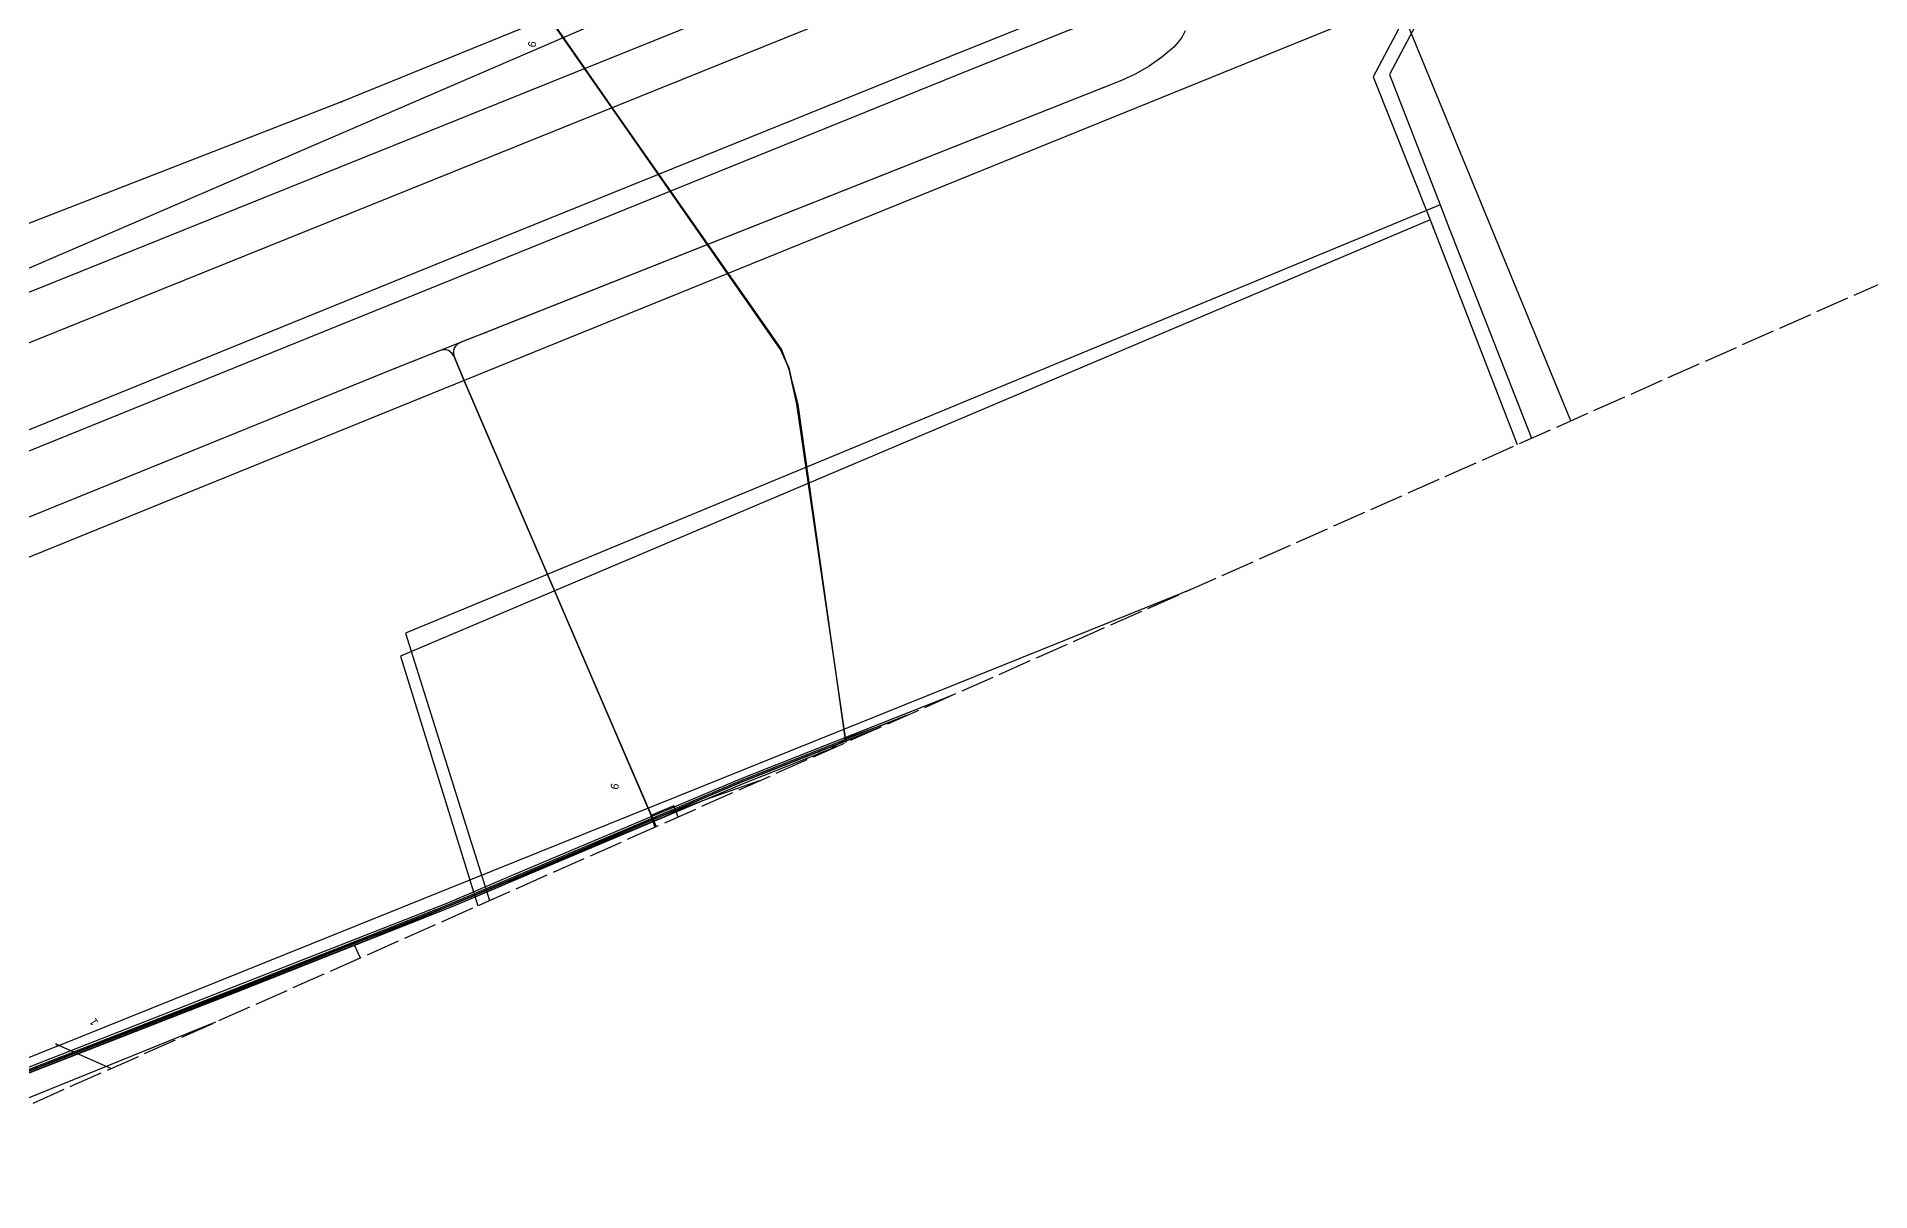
# Model space of a CAD drawing. Header units: metres. Extents: x -529 to 260, y -315 to 217.
# Drawn here: x -289.3 to -220.6, y -238.2 to -194.9 of the extents above; entities that cross this region are included whole.
import ezdxf

# ---------------------------------------------------------------- set-up
doc = ezdxf.new("R2010")
doc.units = ezdxf.units.M
doc.linetypes.add('DASHED', pattern=[1.524, 1.27, -0.254])
for name, color, linetype, true_color in [('GM0772_GWA_Appurtenance', 7, 'Continuous', 0xba38a8), ('GM0772_GWA_Rioolleiding', 7, 'Continuous', 0xba38a8), ('KA0000_OVG_Orientatiepolygoon', 7, 'Continuous', 0xff00ff), ('KL1010_DAT_ExtraDetailinfo', 7, 'Continuous', 0x00ff00), ('KL1010_DAT_Telecommunicatiekabel', 7, 'Continuous', 0x00ff00), ('KL1011_DAT_Duct', 7, 'Continuous', 0x00ff00), ('KL1011_DAT_Kabelbed', 7, 'Continuous', 0x00ff00), ('KL1031_EMS_Appurtenance', 7, 'Continuous', 0xc80000), ('KL1031_EMS_Elektriciteitskabel', 7, 'Continuous', 0xc80000), ('KL1031_GLD_OlieGasChemicalienPijpleiding', 7, 'Continuous', 0xffaf3c), ('KL1049_DAT_Appurtenance', 7, 'Continuous', 0x00ff00), ('KL1049_DAT_Telecommunicatiekabel', 7, 'Continuous', 0x00ff00), ('KL1051_DAT_Annotatie', 7, 'Continuous', 0xffffff), ('KL1051_DAT_Appurtenance', 7, 'Continuous', 0x00ff00), ('KL1051_DAT_Kabelbed', 7, 'Continuous', 0x00ff00), ('KL1233_WRM_Appurtenance', 7, 'Continuous', 0x008080), ('KL1233_WRM_ThermischePijpleiding', 7, 'Continuous', 0x008080), ('KL1648_DAT_Telecommunicatiekabel', 7, 'Continuous', 0x00ff00)]:
    doc.layers.add(name, color=color, linetype=linetype, true_color=true_color)

msp = doc.modelspace()

# ---------------------------------------------------------------- linework, layer by layer
at = {"layer": 'GM0772_GWA_Appurtenance'}
msp.add_point((-277.916, -197.356), dxfattribs=at)
at = {"layer": 'GM0772_GWA_Rioolleiding', "linetype": 'CONTINUOUS'}
for points in [[(-298.834, -207.553), (-239.225, -181.818)], [(-240.62, -182.168), (-277.916, -197.356)], [(-277.916, -197.356), (-316.03, -212.168)]]:
    msp.add_lwpolyline(points, dxfattribs=at)
at = {"layer": 'KA0000_OVG_Orientatiepolygoon', "linetype": 'DASHED'}
msp.add_lwpolyline([(212.467, 216.691), (-371.799, 183.859), (-469.178, -314.621), (251.501, 5.16), (212.467, 216.691)], close=True, dxfattribs=at)
at = {"layer": 'KL1010_DAT_ExtraDetailinfo', "linetype": 'CONTINUOUS'}
msp.add_lwpolyline([(-261.467, -206.64), (-273.048, -190.014)], dxfattribs=at)
at = {"layer": 'KL1010_DAT_Telecommunicatiekabel', "linetype": 'CONTINUOUS'}
for points in [[(-259.005, -221.363), (-260.848, -208.682), (-261.15, -207.319), (-261.467, -206.64), (-273.29, -189.599), (-276.211, -182.408), (-249.569, -171.583), (-251.476, -167.112), (-251.388, -166.719), (-251.24, -166.523), (-251.067, -166.398), (-249.749, -165.908), (-242.119, -165.747), (-241.923, -165.695), (-241.547, -165.517), (-241.354, -165.275), (-241.276, -165.046), (-241.359, -164.62)], [(-259.012, -221.366), (-260.801, -208.697), (-261.138, -207.379), (-261.422, -206.625), (-273.315, -189.631)], [(-273.045, -190.01), (-261.463, -206.643), (-261.151, -207.317), (-260.852, -208.681), (-259.006, -221.363)]]:
    msp.add_lwpolyline(points, dxfattribs=at)
at = {"layer": 'KL1011_DAT_Duct', "linetype": 'CONTINUOUS'}
for points in [[(-255.041, -219.604), (-262.978, -222.741), (-271.553, -226.372)], [(-271.553, -226.372), (-273.945, -227.385), (-293.95, -235.225), (-301.164, -238.421), (-309.683, -242.057), (-317.065, -244.874), (-324.975, -248.197), (-328.312, -249.667), (-328.746, -250.446)]]:
    msp.add_lwpolyline(points, dxfattribs=at)
at = {"layer": 'KL1011_DAT_Kabelbed', "linetype": 'CONTINUOUS'}
for points in [[(-255.041, -219.604), (-262.978, -222.741), (-271.553, -226.372)], [(-271.553, -226.372), (-273.945, -227.385), (-293.95, -235.225), (-301.164, -238.421), (-309.683, -242.057), (-317.065, -244.874), (-324.975, -248.197), (-328.312, -249.667), (-328.746, -250.446)]]:
    msp.add_lwpolyline(points, dxfattribs=at)
at = {"layer": 'KL1031_EMS_Appurtenance'}
for p in [(-272.511, -205.995), (-275.916, -207.343)]:
    msp.add_point(p, dxfattribs=at)
at = {"layer": 'KL1031_EMS_Elektriciteitskabel', "linetype": 'CONTINUOUS'}
for points in [[(-246.297, -194.694), (-246.41, -194.915), (-246.553, -195.116), (-246.722, -195.297), (-247.166, -195.674), (-247.642, -196.011), (-248.145, -196.305), (-248.673, -196.553), (-275.916, -207.343), (-343.129, -234.648)], [(-246.297, -194.694), (-246.41, -194.915), (-246.553, -195.116), (-246.722, -195.297), (-247.166, -195.674), (-247.642, -196.011), (-248.145, -196.305), (-248.673, -196.553), (-275.916, -207.343), (-343.129, -234.648)], [(-246.297, -194.694), (-246.41, -194.915), (-246.553, -195.116), (-246.722, -195.297), (-247.166, -195.674), (-247.642, -196.011), (-248.145, -196.305), (-248.673, -196.553), (-275.916, -207.343), (-343.129, -234.648)], [(-246.297, -194.694), (-246.41, -194.915), (-246.553, -195.116), (-246.722, -195.297), (-247.166, -195.674), (-247.642, -196.011), (-248.145, -196.305), (-248.673, -196.553), (-275.916, -207.343), (-343.129, -234.648)], [(-246.297, -194.694), (-246.41, -194.915), (-246.553, -195.116), (-246.722, -195.297), (-247.166, -195.674), (-247.642, -196.011), (-248.145, -196.305), (-248.673, -196.553), (-275.916, -207.343), (-343.129, -234.648)], [(-246.297, -194.694), (-246.41, -194.915), (-246.553, -195.116), (-246.722, -195.297), (-247.166, -195.674), (-247.642, -196.011), (-248.145, -196.305), (-248.673, -196.553), (-275.916, -207.343), (-343.129, -234.648)], [(-246.297, -194.694), (-246.41, -194.915), (-246.553, -195.116), (-246.722, -195.297), (-247.166, -195.674), (-247.642, -196.011), (-248.145, -196.305), (-248.673, -196.553), (-272.511, -205.995)], [(-272.511, -205.995), (-273.405, -206.348), (-273.505, -206.395), (-273.586, -206.451), (-273.648, -206.515), (-273.691, -206.588), (-273.714, -206.668), (-273.719, -206.757), (-273.704, -206.854), (-273.67, -206.96), (-273.312, -207.828), (-267.792, -220.642), (-266.124, -224.521)], [(-266.123, -224.522), (-266.284, -224.148), (-273.312, -207.828), (-273.67, -206.96), (-273.717, -206.86), (-273.773, -206.779), (-273.837, -206.718), (-273.91, -206.675), (-273.99, -206.651), (-274.078, -206.647), (-274.176, -206.661), (-274.281, -206.695), (-275.916, -207.343)], [(-275.916, -207.343), (-343.129, -234.648), (-346.566, -236.162)]]:
    msp.add_lwpolyline(points, dxfattribs=at)
at = {"layer": 'KL1031_GLD_OlieGasChemicalienPijpleiding', "linetype": 'CONTINUOUS'}
for points in [[(-265.297, -224.154), (-265.458, -223.737), (-266.324, -224.11), (-266.169, -224.542)], [(-434.088, -293.232), (-334.756, -252.986), (-282.627, -231.844)]]:
    msp.add_lwpolyline(points, dxfattribs=at)
at = {"layer": 'KL1049_DAT_Appurtenance'}
for p in [(-258.953, -221.198), (-260.471, -221.968), (-260.471, -221.968), (-260.471, -221.968), (-260.02, -221.784)]:
    msp.add_point(p, dxfattribs=at)
at = {"layer": 'KL1049_DAT_Telecommunicatiekabel', "linetype": 'CONTINUOUS'}
for points in [[(-256.708, -220.344), (-262.95, -222.81), (-273.916, -227.454), (-281.921, -230.618), (-293.921, -235.295), (-301.134, -238.49), (-309.654, -242.126), (-317.037, -244.944), (-324.946, -248.267), (-330.629, -250.769), (-339.216, -254.05), (-344.833, -256.252), (-348.472, -257.831), (-353.193, -259.515), (-359.434, -261.794), (-368.721, -265.556), (-378.48, -269.502), (-386.617, -272.781), (-396.576, -276.824), (-406.691, -280.888), (-419.81, -286.203), (-430.084, -290.483)], [(-257.101, -220.518), (-258.954, -221.195), (-259.586, -221.62)], [(-257.128, -220.53), (-258.953, -221.198)], [(-258.953, -221.198), (-259.585, -221.62)], [(-260.471, -221.968), (-262.901, -222.925), (-273.868, -227.57), (-281.876, -230.734), (-293.873, -235.41), (-301.084, -238.605), (-309.608, -242.242), (-316.991, -245.06), (-324.896, -248.38), (-330.582, -250.885), (-336.797, -253.26), (-339.171, -254.166), (-341.108, -254.912), (-344.824, -256.275), (-348.463, -257.855), (-353.15, -259.634), (-359.389, -261.91), (-363.817, -263.708)], [(-259.472, -221.57), (-260.471, -221.965), (-262.901, -222.925), (-273.868, -227.57), (-293.873, -235.41), (-301.084, -238.605), (-309.608, -242.242), (-316.991, -245.06), (-324.896, -248.38), (-330.582, -250.885), (-334.333, -252.318)], [(-259.477, -221.572), (-260.02, -221.786), (-260.471, -221.965), (-262.901, -222.925), (-273.868, -227.57), (-281.876, -230.734), (-293.873, -235.41)], [(-259.477, -221.572), (-260.02, -221.786), (-260.471, -221.965), (-262.901, -222.925), (-273.868, -227.57), (-281.876, -230.734), (-293.873, -235.41)], [(-260.471, -221.968), (-262.901, -222.925), (-273.868, -227.57), (-281.876, -230.734), (-293.873, -235.41)], [(-259.541, -221.601), (-260.471, -221.968)], [(-259.427, -221.549), (-260.02, -221.784)], [(-262.257, -222.806), (-264.387, -223.557), (-266.914, -224.493), (-271.912, -226.741), (-273.868, -227.57), (-277.427, -228.976), (-277.221, -229.446)], [(-262.259, -222.807), (-264.387, -223.557), (-277.427, -228.976), (-277.221, -229.446)]]:
    msp.add_lwpolyline(points, dxfattribs=at)
at = {"layer": 'KL1051_DAT_Appurtenance'}
for p in [(-288.61, -232.681), (-288.581, -232.756)]:
    msp.add_point(p, dxfattribs=at)
at = {"layer": 'KL1051_DAT_Kabelbed', "linetype": 'CONTINUOUS'}
for points in [[(-233.496, -182.586), (-244.732, -186.401), (-291.605, -205.284), (-291.712, -205.326)], [(-231.836, -209.307), (-241.096, -186.807), (-293.969, -208.137), (-294.224, -208.24)], [(-288.581, -232.756), (-288.508, -232.727), (-246.492, -215.79), (-245.984, -215.584)], [(-462.26, -304.583), (-379.629, -270.68), (-341.181, -253.959), (-327.287, -248.358), (-288.581, -232.756)], [(-286.56, -233.589), (-288.508, -232.727), (-288.61, -232.681)]]:
    msp.add_lwpolyline(points, dxfattribs=at)
at = {"layer": 'KL1233_WRM_Appurtenance'}
for p in [(-236.996, -202.064), (-236.379, -202.118)]:
    msp.add_point(p, dxfattribs=at)
at = {"layer": 'KL1233_WRM_ThermischePijpleiding', "linetype": 'CONTINUOUS'}
for points in [[(-347.996, -233.418), (-333.601, -227.613), (-290.889, -210.141), (-273.566, -203.113), (-255.084, -195.635), (-236.063, -187.991), (-204.72, -175.339), (-190.374, -169.5), (-183.995, -166.914), (-179.526, -165.101)], [(-345.796, -233.34), (-333.319, -228.309), (-290.606, -210.835), (-273.285, -203.808), (-254.804, -196.33), (-235.782, -188.687), (-204.438, -176.035), (-190.091, -170.195), (-183.713, -167.609), (-180.173, -166.175)], [(-233.712, -184.749), (-233.179, -186.051), (-238.63, -196.324), (-236.734, -201.217)], [(-234.013, -185.36), (-233.731, -186.024), (-239.24, -196.407), (-237.105, -201.772)], [(-234.499, -192.041), (-272.061, -207.289), (-304.556, -220.48), (-334.568, -232.662)], [(-236.734, -201.217), (-275.513, -217.273), (-272.371, -227.294)], [(-236.734, -201.217), (-236.379, -202.118)], [(-237.105, -201.772), (-275.705, -218.127), (-272.804, -227.486)], [(-237.105, -201.772), (-236.996, -202.064)], [(-236.996, -202.064), (-233.844, -210.198)], [(-236.379, -202.118), (-233.309, -209.961)]]:
    msp.add_lwpolyline(points, dxfattribs=at)
at = {"layer": 'KL1648_DAT_Telecommunicatiekabel', "linetype": 'CONTINUOUS'}
for points in [[(-467.499, -306.033), (-466.209, -305.536), (-445.035, -296.559), (-430.069, -290.531), (-406.68, -280.935), (-396.558, -276.867), (-378.46, -269.55), (-368.71, -265.602), (-359.411, -261.838), (-348.455, -257.877), (-344.811, -256.299), (-339.194, -254.095), (-330.61, -250.818), (-324.922, -248.31), (-317.017, -244.989), (-309.632, -242.173), (-301.117, -238.54), (-293.902, -235.348), (-273.9, -227.505), (-262.931, -222.853), (-257.736, -220.8)], [(-257.736, -220.8), (-262.931, -222.853), (-273.9, -227.505), (-293.902, -235.348), (-301.117, -238.54), (-309.632, -242.173), (-317.017, -244.989), (-324.922, -248.31), (-330.61, -250.818), (-339.194, -254.095), (-344.811, -256.299), (-348.455, -257.877), (-359.411, -261.838), (-368.71, -265.602), (-378.46, -269.55), (-396.558, -276.867), (-406.68, -280.935), (-430.069, -290.531), (-445.035, -296.559), (-466.209, -305.536), (-467.499, -306.033)], [(-467.499, -306.033), (-466.207, -305.534), (-445.034, -296.564), (-430.068, -290.529), (-406.675, -280.934), (-396.559, -276.87), (-378.464, -269.548), (-368.705, -265.602), (-359.417, -261.839), (-348.456, -257.878), (-344.817, -256.298), (-339.198, -254.096), (-330.612, -250.816), (-324.927, -248.311), (-317.021, -244.99), (-309.636, -242.172), (-301.116, -238.535), (-293.903, -235.341), (-273.898, -227.5), (-262.931, -222.856), (-257.811, -220.832)], [(-430.069, -290.531), (-419.796, -286.25), (-406.68, -280.935), (-396.558, -276.867), (-386.604, -272.829), (-378.46, -269.55), (-368.71, -265.602), (-359.411, -261.838), (-353.176, -259.563), (-348.455, -257.877), (-344.811, -256.299), (-339.194, -254.095), (-330.61, -250.818), (-324.922, -248.31), (-317.017, -244.989), (-309.632, -242.173), (-301.117, -238.54), (-293.902, -235.348), (-281.906, -230.664), (-273.9, -227.505), (-262.931, -222.853), (-257.736, -220.8)], [(-430.065, -290.53), (-419.791, -286.25), (-406.673, -280.935), (-396.558, -276.871), (-386.598, -272.828), (-378.461, -269.549), (-368.703, -265.603), (-359.415, -261.84), (-353.175, -259.563), (-348.454, -257.878), (-344.815, -256.298), (-339.197, -254.097), (-330.611, -250.816), (-324.926, -248.312), (-317.019, -244.99), (-309.636, -242.172), (-301.114, -238.535), (-293.902, -235.342), (-281.902, -230.664), (-273.897, -227.501), (-262.931, -222.856), (-257.82, -220.837)]]:
    msp.add_lwpolyline(points, dxfattribs=at)

# ---------------------------------------------------------------- texts
at = {"layer": 'KL1051_DAT_Annotatie', "char_height": 0.3, "attachment_point": 7}
for s, insert, rotation in [('6', (-270.643, -195.329), 78.763), ('9', (-267.805, -222.871), 258.763), ('1', (-287.018, -231.855), 124.563)]:
    msp.add_mtext(s, dxfattribs=dict(at, insert=insert, rotation=rotation))

doc.saveas('drawing.dxf')
